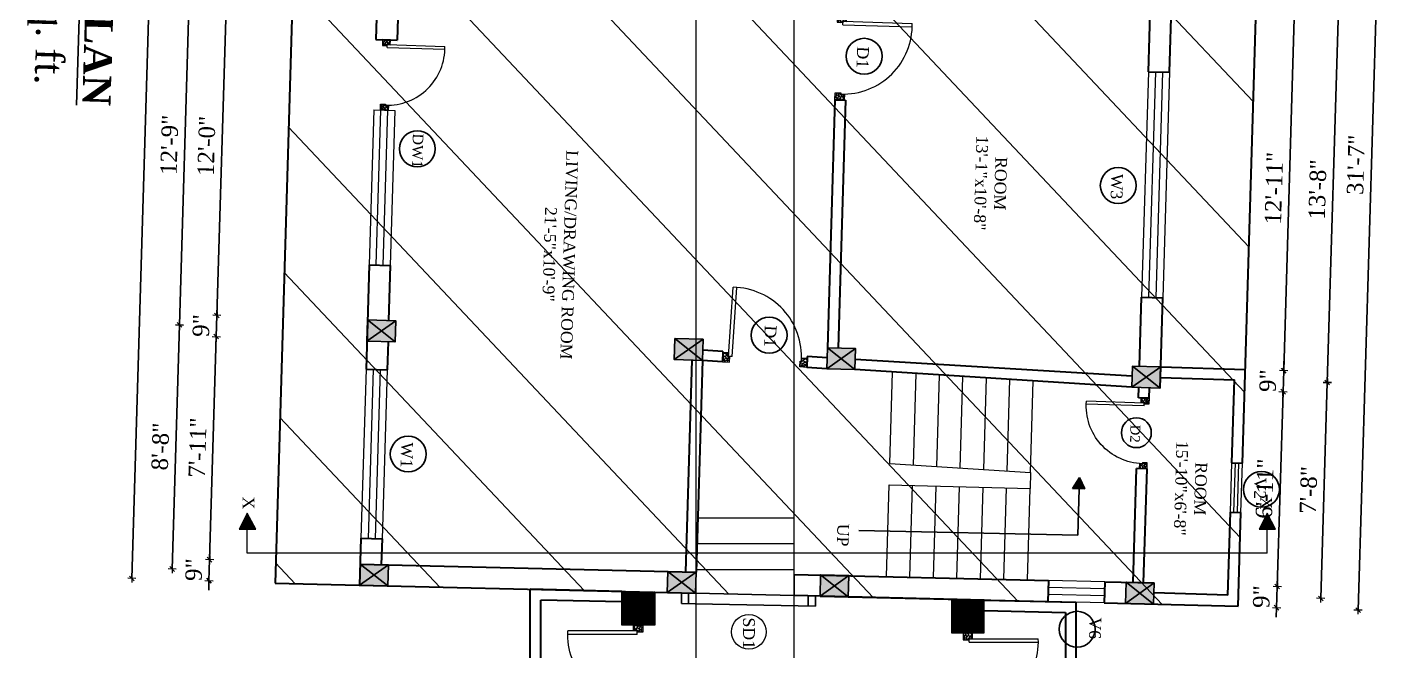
# Model space of a CAD drawing. Header units: inches. Extents: x 4069 to 291496, y -47643 to 12535.
# Drawn here: x 145227 to 145807, y -17425 to -17159 of the extents above; entities that cross this region are included whole.
import ezdxf

# ---------------------------------------------------------------- set-up
doc = ezdxf.new("R2010")
doc.units = ezdxf.units.IN
doc.header["$LTSCALE"] = 5
doc.header["$MEASUREMENT"] = 0
for name, color, linetype, lineweight in [('A-WALL', 7, 'Continuous', 9), ('Dimension', 7, 'Continuous', 18), ('DOOR', 62, 'Continuous', 0), ('Dw', 2, 'Continuous', 18), ('tefriş', 30, 'Continuous', 9)]:
    doc.layers.add(name, color=color, linetype=linetype, lineweight=lineweight)
doc.layers.add('dim line', color=7, linetype='Continuous', lineweight=15, true_color=0xfab2b2)
doc.layers.add('TEXT', color=6, linetype='Continuous')
doc.layers.add('WALL', color=7, linetype='Continuous')
doc.styles.add('ordinary', font='times.ttf')
doc.dimstyles.new('Copy of 96', dxfattribs={"dimtxt": 7, "dimasz": 4, "dimexe": 0.5, "dimexo": 0.5, "dimgap": 3, "dimtad": 1, "dimdec": 1, "dimzin": 11, "dimdsep": 46, "dimlunit": 4, "dimtxsty": 'ordinary', "dimblk": 'OBLIQUE', "dimcen": 0.09, "dimse1": 1, "dimse2": 1, "dimclrt": 6, "dimazin": 0, "dimtfac": 1, "dimtdec": 1, "dimtix": 1, "dimtmove": 2, "dimatfit": 3, "dimldrblk": 'leader', "dimfxl": 0.5, "dimfxlon": 1, "dimtolj": 1, "dimtzin": 0, "dimarcsym": 0})

# ---------------------------------------------------------------- blocks, each defined once
blk = doc.blocks.new('C1a')
at = {"color": 1, "ltscale": 5}
for p, q in [((18657.75, 4625.76), (18648.75, 4625.76)), ((18648.75, 4625.76), (18648.82, 4613.76)), ((18657.82, 4613.76), (18657.75, 4625.76)), ((18648.82, 4613.76), (18657.82, 4613.76))]:
    blk.add_line(p, q, dxfattribs=at)
blk = doc.blocks.new('A$C27B36B59')
at = {"layer": 'DOOR'}
for p, q in [((0, 4), (0, 0)), ((2.5, 4), (0, 4)), ((0, 0), (3, 0)), ((2.5, 2.5), (2.5, 4)), ((3, 2.5), (2.5, 2.5)), ((3, 0), (3, 2.5))]:
    blk.add_line(p, q, dxfattribs=at)
for centre, radius, start, end in [((-1.4, -0.54), 4.75, 22.14107, 72.83803), ((1.34, 2.09), 1.64, 45.13802, 144.89476), ((2.21, 0.3), 2.49, 83.31492, 152.65798), ((0.13, 0.37), 2.05, 349.48753, 93.68048), ((1.96, -0.47), 2.01, 58.74475, 166.49498), ((-0.06, 0.32), 1.13, 343.54197, 86.94698), ((2.08, -0.4), 1.17, 38.28162, 160.15192)]:
    blk.add_arc(centre, radius, start, end, dxfattribs=at)
blk = doc.blocks.new('D2')
at = {"layer": 'DOOR'}
for p, q in [((74473.95, 24047.59), (74473.95, 24018.09)), ((74473.95, 24047.59), (74475.45, 24047.59)), ((74475.45, 24047.59), (74475.45, 24018.13))]:
    blk.add_line(p, q, dxfattribs=at)
blk.add_arc((74473.95, 24047.59), 29.5, 180, 272.9146, dxfattribs=at)
at = {"layer": 'DOOR', "xscale": -1, "rotation": 180}
blk.add_blockref('A$C27B36B59', (74441.95, 24050.09), dxfattribs=at)
at = {"layer": 'DOOR', "rotation": 180}
blk.add_blockref('A$C27B36B59', (74477.95, 24050.09), dxfattribs=at)
blk = doc.blocks.new('oblique')
at = {"color": 0, "lineweight": -2}
blk.add_line((0.25, 0.25), (-0.25, -0.25), dxfattribs=at)
at = {"layer": 'dim line', "lineweight": 9}
for p, q in [((-0.4375, 0), (0.4375, 0)), ((0, 0.4375), (0, -0.4375))]:
    blk.add_line(p, q, dxfattribs=at)
blk = doc.blocks.new('*D4765')
at = {"layer": 'A-WALL', "color": 0, "lineweight": -2, "ltscale": 50, "transparency": 16777216}
blk.add_line((145289.06, -17389.8), (145292.17, -17285.84), dxfattribs=at)
at = {"layer": 'Defpoints', "color": 0, "ltscale": 50, "transparency": 16777216}
for p in [(145292.17, -17285.84), (145372.06, -17288.23), (145368.96, -17392.18)]:
    blk.add_point(p, dxfattribs=at)
at = {"layer": 'A-WALL', "color": 0, "lineweight": -2, "ltscale": 50, "transparency": 16777216, "xscale": 4, "yscale": 4, "zscale": 4}
for p, rotation in [((145292.17, -17285.84), 88.28998542795198), ((145289.06, -17389.8), 268.289985427952)]:
    blk.add_blockref('oblique', p, dxfattribs=dict(at, rotation=rotation))
at = {"layer": 'A-WALL', "color": 6, "ltscale": 50, "transparency": 16777216, "insert": (145284.06, -17337.63), "char_height": 7, "attachment_point": 5, "rotation": 88.28999, "style": 'ordinary'}
blk.add_mtext('\\A1;8\'-8"', dxfattribs=at)
blk = doc.blocks.new('_OBLIQUE')
at = {"color": 0, "linetype": 'ByBlock'}
blk.add_line((-0.5, -0.5), (0.5, 0.5), dxfattribs=at)
blk = doc.blocks.new('leader')
at = {"layer": 'Dimension'}
for p, q in [((0, -4.33), (0, 4.33)), ((-4.42, 0), (4.42, 0))]:
    blk.add_line(p, q, dxfattribs=at)
blk = doc.blocks.new('*D4766')
at = {"layer": 'A-WALL', "color": 0, "lineweight": -2, "ltscale": 50, "transparency": 16777216}
blk.add_line((145292.17, -17285.84), (145296.73, -17132.91), dxfattribs=at)
at = {"layer": 'Defpoints', "color": 0, "ltscale": 50, "transparency": 16777216}
for p in [(145296.73, -17132.91), (145376.62, -17135.3), (145372.06, -17288.23)]:
    blk.add_point(p, dxfattribs=at)
at = {"layer": 'A-WALL', "color": 0, "lineweight": -2, "ltscale": 50, "transparency": 16777216, "xscale": 4, "yscale": 4, "zscale": 4}
for p, rotation in [((145296.73, -17132.91), 88.28998542889828), ((145292.17, -17285.84), 268.2899854288983)]:
    blk.add_blockref('oblique', p, dxfattribs=dict(at, rotation=rotation))
at = {"layer": 'A-WALL', "color": 6, "ltscale": 50, "transparency": 16777216, "insert": (145287.88, -17209.18), "char_height": 7, "attachment_point": 5, "rotation": 88.28999, "style": 'ordinary'}
blk.add_mtext('\\A1;12\'-9"', dxfattribs=at)
blk = doc.blocks.new('*D4769')
at = {"layer": 'A-WALL', "color": 0, "lineweight": -2, "ltscale": 50, "transparency": 16777216}
blk.add_line((145271.91, -17393.79), (145289.01, -16821.04), dxfattribs=at)
at = {"layer": 'Defpoints', "color": 0, "ltscale": 50, "transparency": 16777216}
for p in [(145289.01, -16821.04), (145385.92, -16823.94), (145368.82, -17396.68)]:
    blk.add_point(p, dxfattribs=at)
at = {"layer": 'A-WALL', "color": 0, "lineweight": -2, "ltscale": 50, "transparency": 16777216, "xscale": 4, "yscale": 4, "zscale": 4}
for p, rotation in [((145289.01, -16821.04), 88.28998542889828), ((145271.91, -17393.79), 268.2899854288983)]:
    blk.add_blockref('oblique', p, dxfattribs=dict(at, rotation=rotation))
at = {"layer": 'A-WALL', "color": 6, "ltscale": 50, "transparency": 16777216, "insert": (145273.89, -17107.22), "char_height": 7, "attachment_point": 5, "rotation": 88.28999, "style": 'ordinary'}
blk.add_mtext('\\A1;47\'-9"', dxfattribs=at)
blk = doc.blocks.new('*D4781')
at = {"layer": 'A-WALL', "color": 0, "lineweight": -2, "ltscale": 50, "transparency": 16777216}
blk.add_line((145766.72, -17150.37), (145762.1, -17305.3), dxfattribs=at)
at = {"layer": 'Defpoints', "color": 0, "ltscale": 50, "transparency": 16777216}
for p in [(145714.37, -17148.8), (145709.75, -17303.73), (145762.1, -17305.3)]:
    blk.add_point(p, dxfattribs=at)
at = {"layer": 'A-WALL', "color": 0, "lineweight": -2, "ltscale": 50, "transparency": 16777216, "xscale": 4, "yscale": 4, "zscale": 4}
for p, rotation in [((145766.72, -17150.37), 88.2899854288983), ((145762.1, -17305.3), 268.2899854288983)]:
    blk.add_blockref('oblique', p, dxfattribs=dict(at, rotation=rotation))
at = {"layer": 'A-WALL', "color": 6, "ltscale": 50, "transparency": 16777216, "insert": (145757.91, -17227.64), "char_height": 7, "attachment_point": 5, "rotation": 88.28999, "style": 'ordinary'}
blk.add_mtext('\\A1;12\'-11"', dxfattribs=at)
blk = doc.blocks.new('*D4782')
at = {"layer": 'A-WALL', "color": 0, "lineweight": -2, "ltscale": 50, "transparency": 16777216}
for p, q in [((145762.1, -17305.3), (145762.21, -17301.3)), ((145762.1, -17305.3), (145761.83, -17314.29)), ((145761.83, -17314.29), (145761.71, -17318.29))]:
    blk.add_line(p, q, dxfattribs=at)
at = {"layer": 'Defpoints', "color": 0, "ltscale": 50, "transparency": 16777216}
for p in [(145709.75, -17303.73), (145709.48, -17312.73), (145761.83, -17314.29)]:
    blk.add_point(p, dxfattribs=at)
at = {"layer": 'A-WALL', "color": 0, "lineweight": -2, "ltscale": 50, "transparency": 16777216, "xscale": 4, "yscale": 4, "zscale": 4}
for p, rotation in [((145762.1, -17305.3), 268.2899854288983), ((145761.83, -17314.29), 88.28998542889832)]:
    blk.add_blockref('oblique', p, dxfattribs=dict(at, rotation=rotation))
at = {"layer": 'A-WALL', "color": 6, "ltscale": 50, "transparency": 16777216, "insert": (145755.39, -17309.6), "char_height": 7, "attachment_point": 5, "rotation": 88.28999, "style": 'ordinary'}
blk.add_mtext('\\A1;9"', dxfattribs=at)
blk = doc.blocks.new('*D4783')
at = {"layer": 'A-WALL', "color": 0, "lineweight": -2, "ltscale": 50, "transparency": 16777216}
blk.add_line((145761.83, -17314.29), (145759.35, -17397.26), dxfattribs=at)
at = {"layer": 'Defpoints', "color": 0, "ltscale": 50, "transparency": 16777216}
for p in [(145709.48, -17312.73), (145707, -17395.69), (145759.35, -17397.26)]:
    blk.add_point(p, dxfattribs=at)
at = {"layer": 'A-WALL', "color": 0, "lineweight": -2, "ltscale": 50, "transparency": 16777216, "xscale": 4, "yscale": 4, "zscale": 4}
for p, rotation in [((145761.83, -17314.29), 88.2899854288983), ((145759.35, -17397.26), 268.2899854288983)]:
    blk.add_blockref('oblique', p, dxfattribs=dict(at, rotation=rotation))
at = {"layer": 'A-WALL', "color": 6, "ltscale": 50, "transparency": 16777216, "insert": (145754.03, -17355.58), "char_height": 7, "attachment_point": 5, "rotation": 88.28999, "style": 'ordinary'}
blk.add_mtext('\\A1;6\'-11"', dxfattribs=at)
blk = doc.blocks.new('*D4784')
at = {"layer": 'A-WALL', "color": 0, "lineweight": -2, "ltscale": 50, "transparency": 16777216}
for p, q in [((145759.35, -17397.26), (145759.47, -17393.26)), ((145759.35, -17397.26), (145759.08, -17406.25)), ((145759.08, -17406.25), (145758.96, -17410.25))]:
    blk.add_line(p, q, dxfattribs=at)
at = {"layer": 'Defpoints', "color": 0, "ltscale": 50, "transparency": 16777216}
for p in [(145707, -17395.69), (145706.73, -17404.69), (145759.08, -17406.25)]:
    blk.add_point(p, dxfattribs=at)
at = {"layer": 'A-WALL', "color": 0, "lineweight": -2, "ltscale": 50, "transparency": 16777216, "xscale": 4, "yscale": 4, "zscale": 4}
for p, rotation in [((145759.35, -17397.26), 268.2899854288983), ((145759.08, -17406.25), 88.28998542889832)]:
    blk.add_blockref('oblique', p, dxfattribs=dict(at, rotation=rotation))
at = {"layer": 'A-WALL', "color": 6, "ltscale": 50, "transparency": 16777216, "insert": (145752.65, -17401.56), "char_height": 7, "attachment_point": 5, "rotation": 88.28999, "style": 'ordinary'}
blk.add_mtext('\\A1;9"', dxfattribs=at)
blk = doc.blocks.new('*D4785')
at = {"layer": 'A-WALL', "color": 0, "lineweight": -2, "ltscale": 50, "transparency": 16777216}
blk.add_line((145777.88, -17402.31), (145780.63, -17310.35), dxfattribs=at)
at = {"layer": 'Defpoints', "color": 0, "ltscale": 50, "transparency": 16777216}
for p in [(145709.61, -17308.23), (145780.63, -17310.35), (145706.87, -17400.19)]:
    blk.add_point(p, dxfattribs=at)
at = {"layer": 'A-WALL', "color": 0, "lineweight": -2, "ltscale": 50, "transparency": 16777216, "xscale": 4, "yscale": 4, "zscale": 4}
for p, rotation in [((145780.63, -17310.35), 88.28998542795541), ((145777.88, -17402.31), 268.2899854279554)]:
    blk.add_blockref('oblique', p, dxfattribs=dict(at, rotation=rotation))
at = {"layer": 'A-WALL', "color": 6, "ltscale": 50, "transparency": 16777216, "insert": (145772.69, -17356.14), "char_height": 7, "attachment_point": 5, "rotation": 88.28999, "style": 'ordinary'}
blk.add_mtext('\\A1;7\'-8"', dxfattribs=at)
blk = doc.blocks.new('*D4786')
at = {"layer": 'A-WALL', "color": 0, "lineweight": -2, "ltscale": 50, "transparency": 16777216}
blk.add_line((145780.63, -17310.35), (145785.52, -17146.43), dxfattribs=at)
at = {"layer": 'Defpoints', "color": 0, "ltscale": 50, "transparency": 16777216}
for p in [(145714.51, -17144.31), (145785.52, -17146.43), (145709.61, -17308.23)]:
    blk.add_point(p, dxfattribs=at)
at = {"layer": 'A-WALL', "color": 0, "lineweight": -2, "ltscale": 50, "transparency": 16777216, "xscale": 4, "yscale": 4, "zscale": 4}
for p, rotation in [((145785.52, -17146.43), 88.28998542889828), ((145780.63, -17310.35), 268.2899854288983)]:
    blk.add_blockref('oblique', p, dxfattribs=dict(at, rotation=rotation))
at = {"layer": 'A-WALL', "color": 6, "ltscale": 50, "transparency": 16777216, "insert": (145776.52, -17228.19), "char_height": 7, "attachment_point": 5, "rotation": 88.28999, "style": 'ordinary'}
blk.add_mtext('\\A1;13\'-8"', dxfattribs=at)
blk = doc.blocks.new('*D4788')
at = {"layer": 'A-WALL', "color": 0, "lineweight": -2, "ltscale": 50, "transparency": 16777216}
blk.add_line((145805.07, -17028.46), (145793.76, -17407.29), dxfattribs=at)
at = {"layer": 'Defpoints', "color": 0, "ltscale": 50, "transparency": 16777216}
for p in [(145718.04, -17025.86), (145706.73, -17404.69), (145793.76, -17407.29)]:
    blk.add_point(p, dxfattribs=at)
at = {"layer": 'A-WALL', "color": 0, "lineweight": -2, "ltscale": 50, "transparency": 16777216, "xscale": 4, "yscale": 4, "zscale": 4}
for p, rotation in [((145805.07, -17028.46), 88.2899854288983), ((145793.76, -17407.29), 268.2899854288983)]:
    blk.add_blockref('oblique', p, dxfattribs=dict(at, rotation=rotation))
at = {"layer": 'A-WALL', "color": 6, "ltscale": 50, "transparency": 16777216, "insert": (145792.85, -17217.68), "char_height": 7, "attachment_point": 5, "rotation": 88.28999, "style": 'ordinary'}
blk.add_mtext('\\A1;31\'-7"', dxfattribs=at)
blk = doc.blocks.new('*D4794')
at = {"layer": 'A-WALL', "color": 0, "lineweight": -2, "ltscale": 50, "transparency": 16777216}
blk.add_line((145312.39, -17137.88), (145308.09, -17281.82), dxfattribs=at)
at = {"layer": 'Defpoints', "color": 0, "ltscale": 50, "transparency": 16777216}
for p in [(145376.49, -17139.8), (145308.09, -17281.82), (145372.19, -17283.73)]:
    blk.add_point(p, dxfattribs=at)
at = {"layer": 'A-WALL', "color": 0, "lineweight": -2, "ltscale": 50, "transparency": 16777216, "xscale": 4, "yscale": 4, "zscale": 4}
for p, rotation in [((145312.39, -17137.88), 88.2899854288983), ((145308.09, -17281.82), 268.2899854288983)]:
    blk.add_blockref('oblique', p, dxfattribs=dict(at, rotation=rotation))
at = {"layer": 'A-WALL', "color": 6, "ltscale": 50, "transparency": 16777216, "insert": (145303.69, -17209.65), "char_height": 7, "attachment_point": 5, "rotation": 88.28999, "style": 'ordinary'}
blk.add_mtext('\\A1;12\'-0"', dxfattribs=at)
blk = doc.blocks.new('*D4795')
at = {"layer": 'A-WALL', "color": 0, "lineweight": -2, "ltscale": 50, "transparency": 16777216}
for p, q in [((145308.09, -17281.82), (145308.21, -17277.82)), ((145308.09, -17281.82), (145307.83, -17290.81)), ((145307.83, -17290.81), (145307.71, -17294.81))]:
    blk.add_line(p, q, dxfattribs=at)
at = {"layer": 'Defpoints', "color": 0, "ltscale": 50, "transparency": 16777216}
for p in [(145372.19, -17283.73), (145307.83, -17290.81), (145371.92, -17292.73)]:
    blk.add_point(p, dxfattribs=at)
at = {"layer": 'A-WALL', "color": 0, "lineweight": -2, "ltscale": 50, "transparency": 16777216, "xscale": 4, "yscale": 4, "zscale": 4}
for p, rotation in [((145308.09, -17281.82), 268.2899854288983), ((145307.83, -17290.81), 88.28998542889828)]:
    blk.add_blockref('oblique', p, dxfattribs=dict(at, rotation=rotation))
at = {"layer": 'A-WALL', "color": 6, "ltscale": 50, "transparency": 16777216, "insert": (145301.39, -17286.12), "char_height": 7, "attachment_point": 5, "rotation": 88.28999, "style": 'ordinary'}
blk.add_mtext('\\A1;9"', dxfattribs=at)
blk = doc.blocks.new('*D4796')
at = {"layer": 'A-WALL', "color": 0, "lineweight": -2, "ltscale": 50, "transparency": 16777216}
blk.add_line((145307.83, -17290.81), (145304.99, -17385.77), dxfattribs=at)
at = {"layer": 'Defpoints', "color": 0, "ltscale": 50, "transparency": 16777216}
for p in [(145371.92, -17292.73), (145304.99, -17385.77), (145369.09, -17387.69)]:
    blk.add_point(p, dxfattribs=at)
at = {"layer": 'A-WALL', "color": 0, "lineweight": -2, "ltscale": 50, "transparency": 16777216, "xscale": 4, "yscale": 4, "zscale": 4}
for p, rotation in [((145307.83, -17290.81), 88.2899854288983), ((145304.99, -17385.77), 268.2899854288983)]:
    blk.add_blockref('oblique', p, dxfattribs=dict(at, rotation=rotation))
at = {"layer": 'A-WALL', "color": 6, "ltscale": 50, "transparency": 16777216, "insert": (145299.84, -17338.1), "char_height": 7, "attachment_point": 5, "rotation": 88.28999, "style": 'ordinary'}
blk.add_mtext('\\A1;7\'-11"', dxfattribs=at)
blk = doc.blocks.new('*D4797')
at = {"layer": 'A-WALL', "color": 0, "lineweight": -2, "ltscale": 50, "transparency": 16777216}
for p, q in [((145304.99, -17385.77), (145305.11, -17381.77)), ((145304.99, -17385.77), (145304.72, -17394.77)), ((145304.72, -17394.77), (145304.6, -17398.77))]:
    blk.add_line(p, q, dxfattribs=at)
at = {"layer": 'Defpoints', "color": 0, "ltscale": 50, "transparency": 16777216}
for p in [(145369.09, -17387.69), (145304.72, -17394.77), (145368.82, -17396.68)]:
    blk.add_point(p, dxfattribs=at)
at = {"layer": 'A-WALL', "color": 0, "lineweight": -2, "ltscale": 50, "transparency": 16777216, "xscale": 4, "yscale": 4, "zscale": 4}
for p, rotation in [((145304.99, -17385.77), 268.2899854288983), ((145304.72, -17394.77), 88.28998542889828)]:
    blk.add_blockref('oblique', p, dxfattribs=dict(at, rotation=rotation))
at = {"layer": 'A-WALL', "color": 6, "ltscale": 50, "transparency": 16777216, "insert": (145298.29, -17390.07), "char_height": 7, "attachment_point": 5, "rotation": 88.28999, "style": 'ordinary'}
blk.add_mtext('\\A1;9"', dxfattribs=at)
blk = doc.blocks.new('x-x')
at = {"ltscale": 5}
for points in [[(11364.03, -701.52), (11364.03, -694.51), (11357.15, -698.09)], [(11364.03, -1135.52), (11364.03, -1128.51), (11357.15, -1132.09)]]:
    blk.add_hatch(color=256, dxfattribs=at).paths.add_polyline_path(points)
for p, q in [((11364.03, -694.51), (11357.15, -698.09)), ((11364.03, -701.52), (11364.03, -694.51)), ((11357.15, -698.09), (11364.03, -701.52)), ((11374.13, -698.09), (11364.03, -698.09)), ((11374.13, -698.09), (11374.13, -1132.09)), ((11364.03, -1128.51), (11357.15, -1132.09)), ((11364.03, -1135.52), (11364.03, -1128.51)), ((11357.15, -1132.09), (11364.03, -1135.52)), ((11374.13, -1132.09), (11364.03, -1132.09))]:
    blk.add_line(p, q, dxfattribs=at)
at = {"layer": 'A-WALL', "color": 1, "ltscale": 5}
blk.add_line((11374.13, -1120.09), (11374.13, -1132.09), dxfattribs=at)
at = {"layer": 'TEXT', "style": 'ordinary'}
for p in [(11350.08, -700.97), (11350.08, -1134.1)]:
    blk.add_text('X', height=5, dxfattribs=at).set_placement(p)

msp = doc.modelspace()

# ---------------------------------------------------------------- hatches: boundary and pattern name
at = {"layer": 'A-WALL', "ltscale": 5}
h = msp.add_hatch(dxfattribs=at)
h.set_pattern_fill('ANSI31', color=256, angle=270)
h.set_pattern_definition([(315, (143990.69162, 7132.04149), (0.08838834765, 0.08838834765), [])])
h.paths.add_polyline_path([(145494.41276, -17399.65764), (145480.41276, -17399.65764), (145480.41276, -17413.65764), (145494.41276, -17413.65764)])
h = msp.add_hatch(dxfattribs=at)
h.set_pattern_fill('ANSI31', color=256, angle=270)
h.set_pattern_definition([(315, (143981.97395, 7019.09577), (0.08838834765, 0.08838834765), [])])
h.paths.add_polyline_path([(145620.69509, -17402.98224), (145620.69509, -17416.98224), (145634.69509, -17416.98224), (145634.69509, -17402.98224)])
at = {"layer": 'WALL', "linetype": 'ByBlock', "ltscale": 5, "true_color": 0xf8991e}
h = msp.add_hatch(dxfattribs=at)
h.set_pattern_fill('ANSI31', color=30, scale=350, angle=268.28998543)
h.set_pattern_definition([(313.29, (148854.572, -10470.123), (31.8453, 29.99899), [])])
h.paths.add_polyline_path([(145350.54585, -16802.42991), (145753.41617, -17047.36474), (145742.71974, -17405.6531), (145332.83038, -17395.82825)])
h = msp.add_hatch(color=30, dxfattribs=at)
h.dxf.hatch_style = 1
h.paths.add_polyline_path([(145378.05603, -17288.40848), (145372.19299, -17283.73144), (145371.92442, -17292.72743)])
h.paths.add_polyline_path([(145371.92442, -17292.72743), (145383.91908, -17293.08552), (145378.05603, -17288.40848)])
h.paths.add_polyline_path([(145378.05603, -17288.40848), (145383.91908, -17293.08552), (145384.18765, -17284.08953)])
h.paths.add_polyline_path([(145384.18765, -17284.08953), (145372.19299, -17283.73144), (145378.05603, -17288.40848)])
h = msp.add_hatch(color=30, dxfattribs=at)
h.dxf.hatch_style = 1
h.paths.add_polyline_path([(145508.87873, -17296.30258), (145503.01568, -17291.62553), (145502.74712, -17300.62153)])
h.paths.add_polyline_path([(145502.74712, -17300.62153), (145514.74177, -17300.97962), (145508.87873, -17296.30258)])
h.paths.add_polyline_path([(145508.87873, -17296.30258), (145514.74177, -17300.97962), (145515.01034, -17291.98363)])
h.paths.add_polyline_path([(145515.01034, -17291.98363), (145503.01568, -17291.62553), (145508.87873, -17296.30258)])
h = msp.add_hatch(color=30, dxfattribs=at)
h.dxf.hatch_style = 1
h.paths.add_polyline_path([(145573.79075, -17300.21949), (145567.92771, -17295.54245), (145567.65914, -17304.53844)])
h.paths.add_polyline_path([(145567.65914, -17304.53844), (145579.65379, -17304.89653), (145573.79075, -17300.21949)])
h.paths.add_polyline_path([(145573.79075, -17300.21949), (145579.65379, -17304.89653), (145579.92236, -17295.90054)])
h.paths.add_polyline_path([(145579.92236, -17295.90054), (145567.92771, -17295.54245), (145573.79075, -17300.21949)])
h = msp.add_hatch(color=30, dxfattribs=at)
h.dxf.hatch_style = 1
h.paths.add_polyline_path([(145703.6148, -17308.05333), (145697.75175, -17303.37629), (145697.48319, -17312.37228)])
h.paths.add_polyline_path([(145697.48319, -17312.37228), (145709.47784, -17312.73037), (145703.6148, -17308.05333)])
h.paths.add_polyline_path([(145703.6148, -17308.05333), (145709.47784, -17312.73037), (145709.74641, -17303.73438)])
h.paths.add_polyline_path([(145709.74641, -17303.73438), (145697.75175, -17303.37629), (145703.6148, -17308.05333)])
at = {"layer": 'WALL', "linetype": 'ByBlock', "ltscale": 5}
msp.add_hatch(color=2, dxfattribs=at).paths.add_polyline_path([(145675.1628, -17350.75608), (145677.41926, -17355.68675), (145672.17335, -17355.53014)])
at = {"layer": 'WALL', "linetype": 'ByBlock', "ltscale": 5, "true_color": 0xf8991e}
h = msp.add_hatch(color=30, dxfattribs=at)
h.dxf.hatch_style = 1
h.paths.add_polyline_path([(145368.82096, -17396.6812), (145374.95368, -17392.32528), (145369.08953, -17387.68504)])
h.paths.add_polyline_path([(145368.82096, -17396.6812), (145380.81782, -17396.96552), (145374.95368, -17392.32528)])
h.paths.add_polyline_path([(145380.81782, -17396.96552), (145381.08639, -17387.96936), (145374.95368, -17392.32528)])
h.paths.add_polyline_path([(145374.95368, -17392.32528), (145381.08639, -17387.96936), (145369.08953, -17387.68504)])
h = msp.add_hatch(color=30, dxfattribs=at)
h.dxf.hatch_style = 1
h.paths.add_polyline_path([(145499.78666, -17399.785), (145505.91938, -17395.42908), (145500.05524, -17390.78884)])
h.paths.add_polyline_path([(145499.78666, -17399.785), (145511.78352, -17400.06932), (145505.91938, -17395.42908)])
h.paths.add_polyline_path([(145511.78352, -17400.06932), (145512.0521, -17391.07316), (145505.91938, -17395.42908)])
h.paths.add_polyline_path([(145505.91938, -17395.42908), (145512.0521, -17391.07316), (145500.05524, -17390.78884)])
h = msp.add_hatch(color=30, dxfattribs=at)
h.dxf.hatch_style = 1
h.paths.add_polyline_path([(145564.76965, -17401.32506), (145570.90236, -17396.96913), (145565.03822, -17392.32889)])
h.paths.add_polyline_path([(145564.76965, -17401.32506), (145576.76651, -17401.60937), (145570.90236, -17396.96913)])
h.paths.add_polyline_path([(145576.76651, -17401.60937), (145577.03508, -17392.61321), (145570.90236, -17396.96913)])
h.paths.add_polyline_path([(145570.90236, -17396.96913), (145577.03508, -17392.61321), (145565.03822, -17392.32889)])
h = msp.add_hatch(color=30, dxfattribs=at)
h.dxf.hatch_style = 1
h.paths.add_polyline_path([(145694.73561, -17404.40516), (145700.86833, -17400.04924), (145695.00419, -17395.409)])
h.paths.add_polyline_path([(145694.73561, -17404.40516), (145706.73247, -17404.68948), (145700.86833, -17400.04924)])
h.paths.add_polyline_path([(145706.73247, -17404.68948), (145707.00104, -17395.69332), (145700.86833, -17400.04924)])
h.paths.add_polyline_path([(145700.86833, -17400.04924), (145707.00104, -17395.69332), (145695.00419, -17395.409)])

# ---------------------------------------------------------------- linework, layer by layer
at = {"color": 1, "ltscale": 5}
for p, q in [((145371.92442, -17292.72743), (145384.18765, -17284.08953)), ((145372.19299, -17283.73144), (145383.91908, -17293.08552)), ((145502.74712, -17300.62153), (145515.01034, -17291.98363)), ((145503.01568, -17291.62553), (145514.74177, -17300.97962)), ((145567.65914, -17304.53844), (145579.92236, -17295.90054)), ((145567.92771, -17295.54245), (145579.65379, -17304.89653)), ((145697.48319, -17312.37228), (145709.74641, -17303.73438)), ((145697.75175, -17303.37629), (145709.47784, -17312.73037)), ((145645.54844, -17309.41301), (145645.56966, -17309.0786)), ((145368.82096, -17396.6812), (145381.08639, -17387.96936)), ((145369.08953, -17387.68504), (145380.81782, -17396.96552)), ((145499.78666, -17399.785), (145512.0521, -17391.07316)), ((145511.78352, -17400.06932), (145500.05524, -17390.78884)), ((145564.76965, -17401.32506), (145577.03508, -17392.61321)), ((145565.03822, -17392.32889), (145576.76651, -17401.60937)), ((145694.73561, -17404.40516), (145707.00104, -17395.69332)), ((145695.00419, -17395.409), (145706.73247, -17404.68948))]:
    msp.add_line(p, q, dxfattribs=at)
at = {"layer": 'A-WALL', "lineweight": 30}
for p, q in [((145350.54585, -16802.42991), (145332.83038, -17395.82825)), ((145744.54004, -17344.68022), (145753.41617, -17047.36474)), ((145377.45992, -17107.31013), (145375.75898, -17164.28474)), ((145713.49145, -17178.29027), (145715.18881, -17121.43531)), ((145385.48608, -17140.06414), (145384.75497, -17164.55331)), ((145704.49546, -17178.0217), (145705.37577, -17148.53484)), ((145375.75898, -17164.28474), (145384.75497, -17164.55331)), ((145704.49546, -17178.0217), (145713.49145, -17178.29027)), ((145571.07931, -17189.97599), (145567.92771, -17295.54245)), ((145571.07931, -17189.97599), (145575.57731, -17190.11027)), ((145575.57731, -17190.11027), (145572.4257, -17295.67674)), ((145372.89425, -17260.24199), (145371.56633, -17304.72217)), ((145372.89425, -17260.24199), (145381.89024, -17260.51056)), ((145381.89024, -17260.51056), (145381.18898, -17284.00001)), ((145700.75042, -17303.46581), (145701.63073, -17273.97895)), ((145701.63073, -17273.97895), (145710.62672, -17274.24751)), ((145709.47784, -17312.73037), (145710.62672, -17274.24751)), ((145380.92041, -17292.996), (145380.56232, -17304.99074)), ((145510.24377, -17300.84533), (145507.5541, -17390.93887)), ((145514.74177, -17300.97962), (145512.0521, -17391.07316)), ((145523.22852, -17301.55037), (145514.74177, -17300.97962)), ((145523.3591, -17297.17635), (145514.87061, -17296.66414)), ((145523.3591, -17297.17635), (145523.22852, -17301.55037)), ((145559.31038, -17299.34572), (145559.17239, -17303.96769)), ((145567.79887, -17299.85793), (145559.31038, -17299.34572)), ((145697.62292, -17307.69177), (145579.78263, -17300.58105)), ((145371.56633, -17304.72217), (145380.56232, -17304.99074)), ((145567.65914, -17304.53844), (145559.17239, -17303.96769)), ((145697.48319, -17312.37228), (145579.65379, -17304.89653)), ((145709.74641, -17303.73438), (145745.73038, -17304.80865)), ((145700.34756, -17316.9598), (145700.48185, -17312.4618)), ((145704.84556, -17317.09408), (145704.97985, -17312.59608)), ((145709.61213, -17308.23237), (145741.0981, -17309.17236)), ((145740.04205, -17344.54593), (145741.0981, -17309.17236)), ((145704.84556, -17317.09408), (145700.34756, -17316.9598)), ((145698.0034, -17395.48008), (145699.45237, -17346.94524)), ((145703.95037, -17347.07952), (145699.45237, -17346.94524)), ((145702.5014, -17395.61437), (145703.95037, -17347.07952)), ((145740.04205, -17344.54593), (145744.54004, -17344.68022)), ((145738.35933, -17400.91016), (145739.41539, -17365.53658)), ((145739.41539, -17365.53658), (145743.91338, -17365.67087)), ((145742.72305, -17405.54244), (145743.91338, -17365.67087)), ((145369.41778, -17376.69011), (145368.82096, -17396.6812)), ((145369.41778, -17376.69011), (145378.41377, -17376.95868)), ((145378.41377, -17376.95868), (145378.0315, -17387.89696)), ((145369.08953, -17387.68504), (145512.0521, -17391.07316)), ((145553.78352, -17392.06217), (145662.01373, -17394.62715)), ((145662.01373, -17394.62715), (145661.74516, -17403.62331)), ((145332.83038, -17395.82825), (145511.78352, -17400.06932)), ((145441.41276, -17741.24351), (145441.41276, -17398.40158)), ((145480.41276, -17399.32585), (145441.41276, -17398.40158)), ((145686.00654, -17395.19576), (145685.73797, -17404.19193)), ((145686.00654, -17395.19576), (145707.00104, -17395.69332)), ((145738.35933, -17400.91016), (145706.87336, -17399.97016)), ((145445.91276, -17738.79358), (145445.91276, -17403.00949)), ((145480.41276, -17403.82712), (145445.91276, -17403.00949)), ((145634.69509, -17402.98224), (145553.78352, -17401.06469)), ((145564.76965, -17401.32506), (145607.75952, -17402.34389)), ((145576.76651, -17401.60937), (145661.74516, -17403.62331)), ((145634.69509, -17402.98224), (145673.69509, -17403.90652)), ((145673.69509, -17403.90652), (145673.69509, -17484.86851)), ((145685.73797, -17404.19193), (145742.72305, -17405.54244)), ((145634.69509, -17407.48351), (145669.19509, -17408.30113)), ((145669.19509, -17408.30113), (145669.19509, -17489.36851))]:
    msp.add_line(p, q, dxfattribs=at)
at = {"layer": 'A-WALL', "ltscale": 5}
for p, q in [((145553.78352, -17368.06469), (145512.739, -17368.06469)), ((145553.78352, -17401.06469), (145553.78352, -17368.06469)), ((145553.78352, -17379.06469), (145512.4106, -17379.06469)), ((145553.78352, -17390.06469), (145512.0822, -17390.06469)), ((145553.78352, -17392.06217), (145553.78352, -17401.06469))]:
    msp.add_line(p, q, dxfattribs=at)
for p in [(145512.0521, -23123.42402), (145553.78352, -23113.86569)]:
    msp.add_xline(p, (0, 1), dxfattribs=at)
for points in [[(145494.41276, -17399.65764), (145494.41276, -17413.65764), (145480.41276, -17413.65764), (145480.41276, -17399.65764)], [(145620.69509, -17402.98224), (145620.69509, -17416.98224), (145634.69509, -17416.98224), (145634.69509, -17402.98224)]]:
    msp.add_lwpolyline(points, close=True, dxfattribs=at)
msp.add_circle((145534.4922, -17416.53634), 7.38406, dxfattribs=at)
at = {"layer": 'Dw', "color": 3}
for p, q in [((145704.49546, -17178.0217), (145701.63073, -17273.97895)), ((145707.49412, -17178.11122), (145704.62939, -17274.06847)), ((145710.49279, -17178.20074), (145707.62805, -17274.15799)), ((145713.49145, -17178.29027), (145710.62672, -17274.24751)), ((145374.86375, -17194.27138), (145372.89425, -17260.24199)), ((145374.86375, -17194.27138), (145383.85975, -17194.53995)), ((145375.89291, -17260.33151), (145377.86242, -17194.36091)), ((145378.89158, -17260.42104), (145380.86108, -17194.45043)), ((145383.85975, -17194.53995), (145381.89024, -17260.51056)), ((145371.56701, -17304.69928), (145369.41846, -17376.66722)), ((145374.56579, -17304.78881), (145372.41724, -17376.75675)), ((145377.56446, -17304.87833), (145375.41591, -17376.84627)), ((145377.56446, -17304.87833), (145375.41591, -17376.84627)), ((145380.56232, -17304.99074), (145378.41377, -17376.95868)), ((145739.41539, -17365.53658), (145740.04205, -17344.54593)), ((145740.91472, -17365.58134), (145741.54138, -17344.5907)), ((145742.41405, -17365.62611), (145743.04071, -17344.63546)), ((145743.91338, -17365.67087), (145744.54004, -17344.68022)), ((145685.97887, -17395.19511), (145661.98606, -17394.62649)), ((145685.90779, -17398.19427), (145661.91499, -17397.62565)), ((145685.76564, -17404.19258), (145661.77283, -17403.62397)), ((145685.83672, -17401.19342), (145661.84391, -17400.62481))]:
    msp.add_line(p, q, dxfattribs=at)
at = {"layer": 'tefriş', "ltscale": 5}
for p, q in [((145594.46694, -17344.89283), (145595.63074, -17305.9102)), ((145604.50854, -17345.52993), (145605.67234, -17306.54729)), ((145614.43802, -17346.15991), (145615.60182, -17307.17727)), ((145624.4572, -17346.79558), (145625.621, -17307.81295)), ((145634.43153, -17347.4284), (145635.59533, -17308.44577)), ((145644.40586, -17348.06123), (145645.56966, -17309.0786)), ((145654.38019, -17348.69406), (145655.54399, -17309.71142)), ((145594.46694, -17344.89283), (145654.38019, -17348.69406)), ((145593.03021, -17392.99229), (145594.19401, -17354.00965)), ((145594.19401, -17354.00965), (145654.17905, -17355.43126)), ((145654.38019, -17348.69406), (145654.17905, -17355.43126)), ((145603.02721, -17393.22921), (145604.19101, -17354.24658)), ((145613.02422, -17393.46613), (145614.18801, -17354.4835)), ((145623.02311, -17393.7031), (145624.18691, -17354.72047)), ((145633.01822, -17393.93998), (145634.18202, -17354.95734)), ((145643.01523, -17394.1769), (145644.17903, -17355.19427)), ((145653.01526, -17394.41389), (145654.17905, -17355.43126))]:
    msp.add_line(p, q, dxfattribs=at)
at = {"layer": 'TEXT'}
for centre, radius in [((145583.55715, -17171.45555), 7.64038), ((145393.40072, -17210.88579), 7.64038), ((145691.69451, -17226.49437), 7.64038), ((145543.1019, -17290.21875), 7.64038), ((145699.39498, -17331.74258), 6.36673), ((145389.52141, -17340.82746), 7.64038), ((145752.6355, -17355.87267), 7.64038), ((145674.18157, -17415.43668), 7.64038)]:
    msp.add_circle(centre, radius, dxfattribs=at)
at = {"layer": 'WALL', "color": 2, "linetype": 'ByBlock', "ltscale": 5}
for p, q in [((145672.17335, -17355.53014), (145675.1628, -17350.75608)), ((145675.1628, -17350.75608), (145677.41926, -17355.68675)), ((145677.41926, -17355.68675), (145672.17335, -17355.53014)), ((145675.01774, -17355.61506), (145674.42659, -17375.41622)), ((145581.26475, -17373.32772), (145674.42659, -17375.41622))]:
    msp.add_line(p, q, dxfattribs=at)
at = {"layer": 'WALL', "color": 2, "linetype": 'ByBlock'}
for p, q in [((145505.78352, -17399.92712), (145505.78352, -17404.44138)), ((145508.78352, -17399.99822), (145508.78352, -17404.49949)), ((145511.78352, -17400.06932), (145553.78352, -17401.06469)), ((145511.78352, -17404.57058), (145505.78352, -17404.42839)), ((145511.67691, -17404.56806), (145562.78352, -17405.56551)), ((145559.78352, -17401.20689), (145559.78352, -17405.50696)), ((145562.78352, -17401.27799), (145562.78352, -17405.56551))]:
    msp.add_line(p, q, dxfattribs=at)
at = {"layer": 'WALL', "color": 2, "linetype": 'ByBlock', "ltscale": 5}
for points in [[(145372.19299, -17283.73144), (145371.92442, -17292.72743), (145383.91908, -17293.08552), (145384.18765, -17284.08953)], [(145503.01568, -17291.62553), (145502.74712, -17300.62153), (145514.74177, -17300.97962), (145515.01034, -17291.98363)], [(145567.92771, -17295.54245), (145567.65914, -17304.53844), (145579.65379, -17304.89653), (145579.92236, -17295.90054)], [(145697.75175, -17303.37629), (145697.48319, -17312.37228), (145709.47784, -17312.73037), (145709.74641, -17303.73438)], [(145381.08639, -17387.96936), (145369.08953, -17387.68504), (145368.82096, -17396.6812), (145380.81782, -17396.96552)], [(145512.0521, -17391.07316), (145500.05524, -17390.78884), (145499.78666, -17399.785), (145511.78352, -17400.06932)], [(145577.03508, -17392.61321), (145565.03822, -17392.32889), (145564.76965, -17401.32506), (145576.76651, -17401.60937)], [(145707.00104, -17395.69332), (145695.00419, -17395.409), (145694.73561, -17404.40516), (145706.73247, -17404.68948)]]:
    msp.add_lwpolyline(points, close=True, dxfattribs=at)

# ---------------------------------------------------------------- block references
at = {"layer": 'A-WALL', "color": 1, "rotation": 270}
msp.add_blockref('x-x', (146453.13653, -6008.8493), dxfattribs=at)
at = {"layer": 'WALL', "color": 2, "linetype": 'ByBlock'}
for p, rotation in [((167389.03792, -92316.45277), 88.28998542795433), ((221447.10979, 1696.77051), 176.1524916296482), ((169675.783, -91894.93347), 89.99999999999999)]:
    msp.add_blockref('D2', p, dxfattribs=dict(at, rotation=rotation))
at = {"layer": 'WALL', "color": 2, "linetype": 'ByBlock', "yscale": 0.8333000000002357, "zscale": 0.8333}
for p, xscale, rotation in [((163558.60083, -79797.24784), 0.8332999999984168, 88.28998542795433), ((123820.82883, -78753.89119), -0.8332999999984168, 268.2899854279543)]:
    msp.add_blockref('D2', p, dxfattribs=dict(at, xscale=xscale, rotation=rotation))
at = {"layer": 'WALL', "color": 2, "linetype": 'ByBlock', "ltscale": 5}
for p, rotation in [((141313.8836, 1390.50791), 268.2899854279543), ((141444.84931, 1387.40411), 268.2899854281289), ((141509.83229, 1385.86405), 268.2899854281578), ((141639.79826, 1382.78395), 268.2899854279543)]:
    msp.add_blockref('C1a', p, dxfattribs=dict(at, rotation=rotation))
at = {"layer": 'WALL', "color": 2, "linetype": 'ByBlock', "xscale": -1, "rotation": 269.9999999998168}
msp.add_blockref('D2', (121439.32484, -91891.60887), dxfattribs=at)

# ---------------------------------------------------------------- texts
at = {"layer": 'TEXT', "style": 'ordinary'}
for s, height, rotation, p in [('D1', 5, 268.29037351, (145580.61824, -17167.21594)), ('DW1', 4.5, 268.29037351, (145391.52573, -17204.26559)), ('W3', 5, 268.29037351, (145688.78195, -17221.37218)), ('D1', 5, 268.28959735, (145541.30153, -17286.01311)), ('D2', 4.1665, 268.28959735, (145696.94473, -17328.25304)), ('W1', 5, 268.29037351, (145386.60885, -17335.70527)), ('V2', 5, 268.29037351, (145749.72294, -17350.75048)), ('UP', 5, 268.28959735, (145572.19177, -17370.44749)), ('SD1', 5, 270, (145532.04808, -17410.41882)), ('V6', 5, 268.29037351, (145679.50023, -17410.31449))]:
    msp.add_text(s, height=height, rotation=rotation, dxfattribs=at).set_placement(p)
at = {"layer": 'TEXT', "char_height": 12, "width": 219.8150831, "attachment_point": 8, "rotation": 268.28959735, "style": 'ordinary'}
for s, insert in [('AREA = 1205.23 sq. ft.', (145229.21387, -17096.9821)), ('{\\fTimes New Roman|b1|i0|c0|p18;\\LTHIRD FLOOR PLAN}', (145253.33686, -17101.28864))]:
    msp.add_mtext(s, dxfattribs=dict(at, insert=insert))
at = {"layer": 'TEXT', "char_height": 5, "attachment_point": 8, "rotation": 268.28959735, "style": 'ordinary'}
for s, insert in [('ROOM\\P13\'-1"x10\'-8"', (145630.7026, -17225.35168)), ('LIVING/DRAWING ROOM\\P21\'-5"x10\'-9"', (145447.14599, -17255.68118)), ('ROOM\\P15\'-10"x6\'-8"', (145715.84513, -17355.30577))]:
    msp.add_mtext_dynamic_manual_height_columns(s, width=101.5687276, gutter_width=1720.71691, heights=[0], dxfattribs=dict(at, insert=insert))

# ---------------------------------------------------------------- dimensions: what is measured, and where the dimension line sits
at = {"layer": 'A-WALL', "ltscale": 50}
for base, p1, p2, angle, picture, middle in [((145289.01028, -16821.04322), (145368.82096, -17396.6812), (145385.91983, -16823.93638), 268.28998543, '*D4769', (145273.89312, -17107.21955)), ((145793.75952, -17407.28761), (145718.04219, -17025.85827), (145706.73247, -17404.68948), 268.28998543, '*D4788', (145792.84665, -17217.67593)), ((145296.73245, -17132.91246), (145372.05871, -17288.22944), (145376.62437, -17135.29757), 268.28998543, '*D4766', (145287.88189, -17209.18232)), ((145308.0947, -17281.81783), (145376.49009, -17139.79557), (145372.19299, -17283.73144), 268.28998543, '*D4794', (145303.68561, -17209.65412)), ((145785.52317, -17146.42557), (145709.61213, -17308.23237), (145714.50604, -17144.30541), 268.28998543, '*D4786', (145776.51857, -17228.19328)), ((145762.09553, -17305.29722), (145714.37176, -17148.8034), (145709.74641, -17303.73438), 88.28998543, '*D4781', (145757.91109, -17227.63777)), ((145307.82613, -17290.81382), (145372.19299, -17283.73144), (145371.92442, -17292.72743), 268.28998543, '*D4795', (145301.39269, -17286.11975)), ((145304.99124, -17385.77143), (145371.92442, -17292.72743), (145369.08953, -17387.68504), 268.28998543, '*D4796', (145299.84096, -17338.09655)), ((145761.82696, -17314.29321), (145709.74641, -17303.73438), (145709.47784, -17312.73037), 88.28998543, '*D4782', (145755.39351, -17309.59914)), ((145759.35016, -17397.25616), (145709.47784, -17312.73037), (145707.00104, -17395.69332), 88.28998543, '*D4783', (145754.03092, -17355.57891)), ((145304.72267, -17394.76759), (145369.08953, -17387.68504), (145368.82096, -17396.6812), 268.28998543, '*D4797', (145298.28923, -17390.07344)), ((145759.08159, -17406.25233), (145707.00104, -17395.69332), (145706.73247, -17404.68948), 88.28998543, '*D4784', (145752.64814, -17401.55817))]:
    dim = msp.add_linear_dim(base=base, p1=p1, p2=p2, angle=angle, dimstyle='Copy of 96', override={"dimdec": 0, "dimblk": 'oblique', "dimtdec": 0, "dimarcsym": 1}, dxfattribs=at)
    dim.commit()
    dim.dimension.update_dxf_attribs({"geometry": picture, "text_midpoint": middle})
for p1, p2, distance, picture, middle in [((145368.95525, -17392.18312), (145372.05871, -17288.22944), 79.92751, '*D4765', (145284.05742, -17337.62539)), ((145706.86676, -17400.1914), (145709.61213, -17308.23237), -71.04877, '*D4785', (145772.68884, -17356.13598))]:
    dim = msp.add_aligned_dim(p1=p1, p2=p2, distance=distance, dimstyle='Copy of 96', override={"dimdec": 0, "dimblk": 'oblique', "dimtdec": 0, "dimarcsym": 1}, dxfattribs=at)
    dim.commit()
    dim.dimension.update_dxf_attribs({"geometry": picture, "text_midpoint": middle})

doc.saveas('drawing.dxf')
